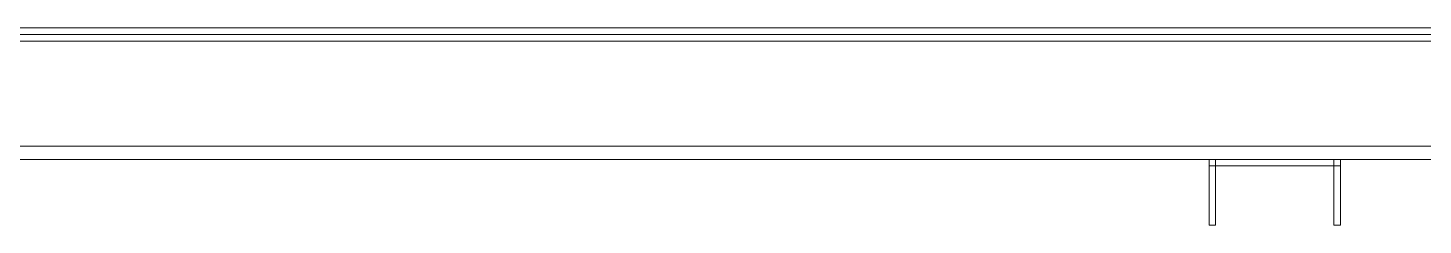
# Model space of a CAD drawing. Header units: millimetres. Extents: x 27531 to 32481, y 14140 to 19587.
# Drawn here: x 28366.6 to 28784, y 15754.9 to 15813.8 of the extents above; entities that cross this region are included whole.
import ezdxf

# ---------------------------------------------------------------- set-up
doc = ezdxf.new("R2010")
doc.units = ezdxf.units.MM
doc.header["$LTSCALE"] = 3
doc.layers.add('Warstwa 1', color=7, linetype='Continuous')

# ---------------------------------------------------------------- blocks, each defined once
blk = doc.blocks.new('ad')
at = {"layer": 'Warstwa 1', "color": 7, "lineweight": 18}
for points in [[(-18972.88, 40176.54), (-17401.8, 40176.54)], [(-18972.88, 40176.54), (-17401.8, 40176.54)], [(-18972.88, 40176.54), (-17401.8, 40176.54)], [(-18972.88, 40176.54), (-17401.8, 40176.54)], [(-18972.88, 40176.54), (-17401.8, 40176.54)], [(-18972.88, 40176.54), (-17401.8, 40176.54)], [(-18972.88, 40176.54), (-17401.8, 40176.54)], [(-18972.88, 40176.54), (-17401.8, 40176.54)], [(-18972.88, 40176.54), (-17401.8, 40176.54)], [(-18972.88, 40176.54), (-17401.8, 40176.54)], [(-18972.88, 40176.54), (-17401.8, 40176.54)], [(-17401.8, 40176.54), (-18972.88, 40176.54)], [(-17401.8, 40176.54), (-18972.88, 40176.54)], [(-17401.8, 40174.57), (-18972.88, 40174.57)], [(-17401.8, 40174.57), (-18972.88, 40174.57)], [(-18972.88, 40172.61), (-17401.8, 40172.61)], [(-18972.88, 40172.61), (-17401.8, 40172.61)], [(-18972.88, 40172.61), (-17401.8, 40172.61)], [(-18972.88, 40172.61), (-17401.8, 40172.61)], [(-18972.88, 40172.61), (-17401.8, 40172.61)], [(-18972.88, 40172.61), (-17401.8, 40172.61)], [(-18972.88, 40172.61), (-17401.8, 40172.61)], [(-18972.88, 40172.61), (-17401.8, 40172.61)], [(-18972.88, 40172.61), (-17401.8, 40172.61)], [(-18972.88, 40172.61), (-17401.8, 40172.61)], [(-18972.88, 40172.61), (-17401.8, 40172.61)], [(-18972.88, 40141.19), (-17401.8, 40141.19)], [(-18972.88, 40137.26), (-17401.8, 40137.26)], [(-18206.98, 40137.26), (-18205.02, 40137.26)], [(-18206.98, 40135.3), (-18206.98, 40137.26)], [(-18206.98, 40137.26), (-18206.98, 40137.26)], [(-18206.98, 40137.26), (-18205.02, 40137.26)], [(-18206.98, 40135.3), (-18206.98, 40137.26)], [(-18167.7, 40137.26), (-18206.98, 40137.26)], [(-18206.98, 40135.3), (-18206.98, 40137.26)], [(-18206.98, 40137.26), (-18206.98, 40137.26)], [(-18167.7, 40137.26), (-18206.98, 40137.26)], [(-18206.98, 40135.3), (-18206.98, 40137.26)], [(-18206.98, 40135.3), (-18205.02, 40135.3)], [(-18206.98, 40135.3), (-18205.02, 40135.3)], [(-18206.98, 40135.3), (-18206.98, 40135.3)], [(-18167.7, 40135.3), (-18206.98, 40135.3)], [(-18167.7, 40135.3), (-18206.98, 40135.3)], [(-18205.02, 40137.26), (-18205.02, 40137.26)], [(-18205.02, 40135.3), (-18205.02, 40137.26)], [(-18205.02, 40135.3), (-18205.02, 40137.26)], [(-18169.67, 40137.26), (-18167.7, 40137.26)], [(-18169.67, 40135.3), (-18169.67, 40137.26)], [(-18169.67, 40137.26), (-18169.67, 40137.26)], [(-18169.67, 40137.26), (-18167.7, 40137.26)], [(-18169.67, 40135.3), (-18169.67, 40137.26)], [(-18169.67, 40135.3), (-18167.7, 40135.3)], [(-18169.67, 40135.3), (-18167.7, 40135.3)], [(-18167.7, 40137.26), (-18167.7, 40137.26)], [(-18167.7, 40135.3), (-18167.7, 40137.26)], [(-18167.7, 40135.3), (-18167.7, 40137.26)], [(-18167.7, 40135.3), (-18167.7, 40137.26)], [(-18167.7, 40137.26), (-18167.7, 40137.26)], [(-18167.7, 40135.3), (-18167.7, 40137.26)], [(-18167.7, 40135.3), (-18167.7, 40135.3)], [(-18206.98, 40117.62), (-18205.02, 40117.62)], [(-18206.98, 40117.62), (-18205.02, 40117.62)], [(-18206.98, 40117.62), (-18206.98, 40117.62)], [(-18205.02, 40117.62), (-18205.02, 40117.62)], [(-18169.67, 40117.62), (-18167.7, 40117.62)], [(-18169.67, 40117.62), (-18167.7, 40117.62)], [(-18169.67, 40117.62), (-18169.67, 40117.62)], [(-18167.7, 40117.62), (-18167.7, 40117.62)]]:
    blk.add_lwpolyline(points, dxfattribs=at)
for points in [[(-18972.88, 40176.54), (-18449.19, 40176.54), (-17925.49, 40176.54), (-17401.8, 40176.54)], [(-18972.88, 40176.54), (-18449.19, 40176.54), (-17925.49, 40176.54), (-17401.8, 40176.54)], [(-18972.88, 40176.54), (-18449.19, 40176.54), (-17925.49, 40176.54), (-17401.8, 40176.54)], [(-17401.8, 40176.54), (-17925.49, 40176.54), (-18449.19, 40176.54), (-18972.88, 40176.54)], [(-17401.8, 40176.54), (-17925.49, 40176.54), (-18449.19, 40176.54), (-18972.88, 40176.54)], [(-18972.88, 40137.26), (-18449.19, 40137.26), (-17925.49, 40137.26), (-17401.8, 40137.26)], [(-18972.88, 40137.26), (-18449.19, 40137.26), (-17925.49, 40137.26), (-17401.8, 40137.26)], [(-18972.88, 40137.26), (-18449.19, 40137.26), (-17925.49, 40137.26), (-17401.8, 40137.26)], [(-18972.88, 40137.26), (-18449.19, 40137.26), (-17925.49, 40137.26), (-17401.8, 40137.26)], [(-18972.88, 40137.26), (-18449.19, 40137.26), (-17925.49, 40137.26), (-17401.8, 40137.26)], [(-18972.88, 40137.26), (-18449.19, 40137.26), (-17925.49, 40137.26), (-17401.8, 40137.26)], [(-18972.88, 40137.26), (-18449.19, 40137.26), (-17925.49, 40137.26), (-17401.8, 40137.26)], [(-18972.88, 40137.26), (-18449.19, 40137.26), (-17925.49, 40137.26), (-17401.8, 40137.26)], [(-18972.88, 40137.26), (-18449.19, 40137.26), (-17925.49, 40137.26), (-17401.8, 40137.26)], [(-18972.88, 40137.26), (-18449.19, 40137.26), (-17925.49, 40137.26), (-17401.8, 40137.26)], [(-18972.88, 40137.26), (-18449.19, 40137.26), (-17925.49, 40137.26), (-17401.8, 40137.26)], [(-18972.88, 40137.26), (-18449.19, 40137.26), (-17925.49, 40137.26), (-17401.8, 40137.26)], [(-18972.88, 40137.26), (-18449.19, 40137.26), (-17925.49, 40137.26), (-17401.8, 40137.26)], [(-17401.8, 40137.26), (-17925.49, 40137.26), (-18449.19, 40137.26), (-18972.88, 40137.26)], [(-17401.8, 40137.26), (-17925.49, 40137.26), (-18449.19, 40137.26), (-18972.88, 40137.26)], [(-17401.8, 40137.26), (-17925.49, 40137.26), (-18449.19, 40137.26), (-18972.88, 40137.26)], [(-17401.8, 40137.26), (-17925.49, 40137.26), (-18449.19, 40137.26), (-18972.88, 40137.26)]]:
    blk.add_open_spline(points, degree=3, dxfattribs=at)
for points in [[(-18206.98, 40117.62), (-18206.98, 40117.62), (-18206.98, 40117.69), (-18206.98, 40117.81), (-18206.98, 40117.93), (-18206.98, 40118.13), (-18206.98, 40118.37), (-18206.98, 40118.62), (-18206.98, 40118.94), (-18206.98, 40119.3), (-18206.98, 40119.66), (-18206.98, 40120.09), (-18206.98, 40120.56), (-18206.98, 40121.03), (-18206.98, 40121.57), (-18206.98, 40122.14), (-18206.98, 40122.71), (-18206.98, 40123.32), (-18206.98, 40123.98), (-18206.98, 40124.64), (-18206.98, 40125.33), (-18206.98, 40126.06), (-18206.98, 40126.79), (-18206.98, 40127.54), (-18206.98, 40128.33), (-18206.98, 40129.12), (-18206.98, 40129.9), (-18206.98, 40130.73), (-18206.98, 40131.29), (-18206.98, 40131.83), (-18206.98, 40132.39), (-18206.98, 40132.77), (-18206.98, 40133.14), (-18206.98, 40133.52), (-18206.98, 40134.12), (-18206.98, 40134.69), (-18206.98, 40135.3)], [(-18206.98, 40135.3), (-18206.98, 40134.46), (-18206.98, 40133.56), (-18206.98, 40132.73), (-18206.98, 40131.9), (-18206.98, 40131.01), (-18206.98, 40130.2), (-18206.98, 40129.39), (-18206.98, 40128.55), (-18206.98, 40127.79), (-18206.98, 40127.02), (-18206.98, 40126.25), (-18206.98, 40125.54), (-18206.98, 40124.83), (-18206.98, 40124.14), (-18206.98, 40123.5), (-18206.98, 40122.86), (-18206.98, 40122.27), (-18206.98, 40121.72), (-18206.98, 40121.17), (-18206.98, 40120.68), (-18206.98, 40120.23), (-18206.98, 40119.78), (-18206.98, 40119.39), (-18206.98, 40119.06), (-18206.98, 40118.72), (-18206.98, 40118.45), (-18206.98, 40118.22), (-18206.98, 40118.07), (-18206.98, 40117.96), (-18206.98, 40117.86), (-18206.98, 40117.8), (-18206.98, 40117.75), (-18206.98, 40117.71), (-18206.98, 40117.65), (-18206.98, 40117.62), (-18206.98, 40117.62)], [(-18205.02, 40135.3), (-18205.02, 40134.46), (-18205.02, 40133.56), (-18205.02, 40132.73), (-18205.02, 40131.9), (-18205.02, 40131.01), (-18205.02, 40130.2), (-18205.02, 40129.39), (-18205.02, 40128.55), (-18205.02, 40127.79), (-18205.02, 40127.02), (-18205.02, 40126.25), (-18205.02, 40125.54), (-18205.02, 40124.83), (-18205.02, 40124.14), (-18205.02, 40123.5), (-18205.02, 40122.86), (-18205.02, 40122.27), (-18205.02, 40121.72), (-18205.02, 40121.17), (-18205.02, 40120.68), (-18205.02, 40120.23), (-18205.02, 40119.78), (-18205.02, 40119.39), (-18205.02, 40119.06), (-18205.02, 40118.72), (-18205.02, 40118.45), (-18205.02, 40118.22), (-18205.02, 40118.07), (-18205.02, 40117.96), (-18205.02, 40117.86), (-18205.02, 40117.8), (-18205.02, 40117.75), (-18205.02, 40117.71), (-18205.02, 40117.65), (-18205.02, 40117.62), (-18205.02, 40117.62)], [(-18205.02, 40117.62), (-18205.02, 40117.62), (-18205.02, 40117.69), (-18205.02, 40117.81), (-18205.02, 40117.93), (-18205.02, 40118.13), (-18205.02, 40118.37), (-18205.02, 40118.62), (-18205.02, 40118.94), (-18205.02, 40119.3), (-18205.02, 40119.66), (-18205.02, 40120.09), (-18205.02, 40120.56), (-18205.02, 40121.03), (-18205.02, 40121.57), (-18205.02, 40122.14), (-18205.02, 40122.71), (-18205.02, 40123.32), (-18205.02, 40123.98), (-18205.02, 40124.64), (-18205.02, 40125.33), (-18205.02, 40126.06), (-18205.02, 40126.79), (-18205.02, 40127.54), (-18205.02, 40128.33), (-18205.02, 40129.12), (-18205.02, 40129.9), (-18205.02, 40130.73), (-18205.02, 40131.29), (-18205.02, 40131.83), (-18205.02, 40132.39), (-18205.02, 40132.77), (-18205.02, 40133.14), (-18205.02, 40133.52), (-18205.02, 40134.12), (-18205.02, 40134.69), (-18205.02, 40135.3)], [(-18169.67, 40117.62), (-18169.67, 40117.62), (-18169.67, 40117.69), (-18169.67, 40117.81), (-18169.67, 40117.93), (-18169.67, 40118.13), (-18169.67, 40118.37), (-18169.67, 40118.62), (-18169.67, 40118.94), (-18169.67, 40119.3), (-18169.67, 40119.66), (-18169.67, 40120.09), (-18169.67, 40120.56), (-18169.67, 40121.03), (-18169.67, 40121.57), (-18169.67, 40122.14), (-18169.67, 40122.71), (-18169.67, 40123.32), (-18169.67, 40123.98), (-18169.67, 40124.64), (-18169.67, 40125.33), (-18169.67, 40126.06), (-18169.67, 40126.79), (-18169.67, 40127.54), (-18169.67, 40128.33), (-18169.67, 40129.12), (-18169.67, 40129.9), (-18169.67, 40130.73), (-18169.67, 40131.29), (-18169.67, 40131.83), (-18169.67, 40132.39), (-18169.67, 40132.77), (-18169.67, 40133.14), (-18169.67, 40133.52), (-18169.67, 40134.12), (-18169.67, 40134.69), (-18169.67, 40135.3)], [(-18169.67, 40135.3), (-18169.67, 40134.46), (-18169.67, 40133.56), (-18169.67, 40132.73), (-18169.67, 40131.9), (-18169.67, 40131.01), (-18169.67, 40130.2), (-18169.67, 40129.39), (-18169.67, 40128.55), (-18169.67, 40127.79), (-18169.67, 40127.02), (-18169.67, 40126.25), (-18169.67, 40125.54), (-18169.67, 40124.83), (-18169.67, 40124.14), (-18169.67, 40123.5), (-18169.67, 40122.86), (-18169.67, 40122.27), (-18169.67, 40121.72), (-18169.67, 40121.17), (-18169.67, 40120.68), (-18169.67, 40120.23), (-18169.67, 40119.78), (-18169.67, 40119.39), (-18169.67, 40119.06), (-18169.67, 40118.72), (-18169.67, 40118.45), (-18169.67, 40118.22), (-18169.67, 40118.07), (-18169.67, 40117.96), (-18169.67, 40117.86), (-18169.67, 40117.8), (-18169.67, 40117.75), (-18169.67, 40117.71), (-18169.67, 40117.65), (-18169.67, 40117.62), (-18169.67, 40117.62)], [(-18167.7, 40135.3), (-18167.7, 40134.46), (-18167.7, 40133.56), (-18167.7, 40132.73), (-18167.7, 40131.9), (-18167.7, 40131.01), (-18167.7, 40130.2), (-18167.7, 40129.39), (-18167.7, 40128.55), (-18167.7, 40127.79), (-18167.7, 40127.02), (-18167.7, 40126.25), (-18167.7, 40125.54), (-18167.7, 40124.83), (-18167.7, 40124.14), (-18167.7, 40123.5), (-18167.7, 40122.86), (-18167.7, 40122.27), (-18167.7, 40121.72), (-18167.7, 40121.17), (-18167.7, 40120.68), (-18167.7, 40120.23), (-18167.7, 40119.78), (-18167.7, 40119.39), (-18167.7, 40119.06), (-18167.7, 40118.72), (-18167.7, 40118.45), (-18167.7, 40118.22), (-18167.7, 40118.07), (-18167.7, 40117.96), (-18167.7, 40117.86), (-18167.7, 40117.8), (-18167.7, 40117.75), (-18167.7, 40117.71), (-18167.7, 40117.65), (-18167.7, 40117.62), (-18167.7, 40117.62)], [(-18167.7, 40117.62), (-18167.7, 40117.62), (-18167.7, 40117.69), (-18167.7, 40117.81), (-18167.7, 40117.93), (-18167.7, 40118.13), (-18167.7, 40118.37), (-18167.7, 40118.62), (-18167.7, 40118.94), (-18167.7, 40119.3), (-18167.7, 40119.66), (-18167.7, 40120.09), (-18167.7, 40120.56), (-18167.7, 40121.03), (-18167.7, 40121.57), (-18167.7, 40122.14), (-18167.7, 40122.71), (-18167.7, 40123.32), (-18167.7, 40123.98), (-18167.7, 40124.64), (-18167.7, 40125.33), (-18167.7, 40126.06), (-18167.7, 40126.79), (-18167.7, 40127.54), (-18167.7, 40128.33), (-18167.7, 40129.12), (-18167.7, 40129.9), (-18167.7, 40130.73), (-18167.7, 40131.29), (-18167.7, 40131.83), (-18167.7, 40132.39), (-18167.7, 40132.77), (-18167.7, 40133.14), (-18167.7, 40133.52), (-18167.7, 40134.12), (-18167.7, 40134.69), (-18167.7, 40135.3)]]:
    blk.add_open_spline(points, degree=3, knots=[0, 0, 0, 0, 1, 1, 1, 2, 2, 2, 3, 3, 3, 4, 4, 4, 5, 5, 5, 6, 6, 6, 7, 7, 7, 8, 8, 8, 9, 9, 9, 10, 10, 10, 11, 11, 11, 12, 12, 12, 12], dxfattribs=at)

msp = doc.modelspace()

# ---------------------------------------------------------------- block references
msp.add_blockref('ad', (46926.97, -24362.75))

doc.saveas('drawing.dxf')
